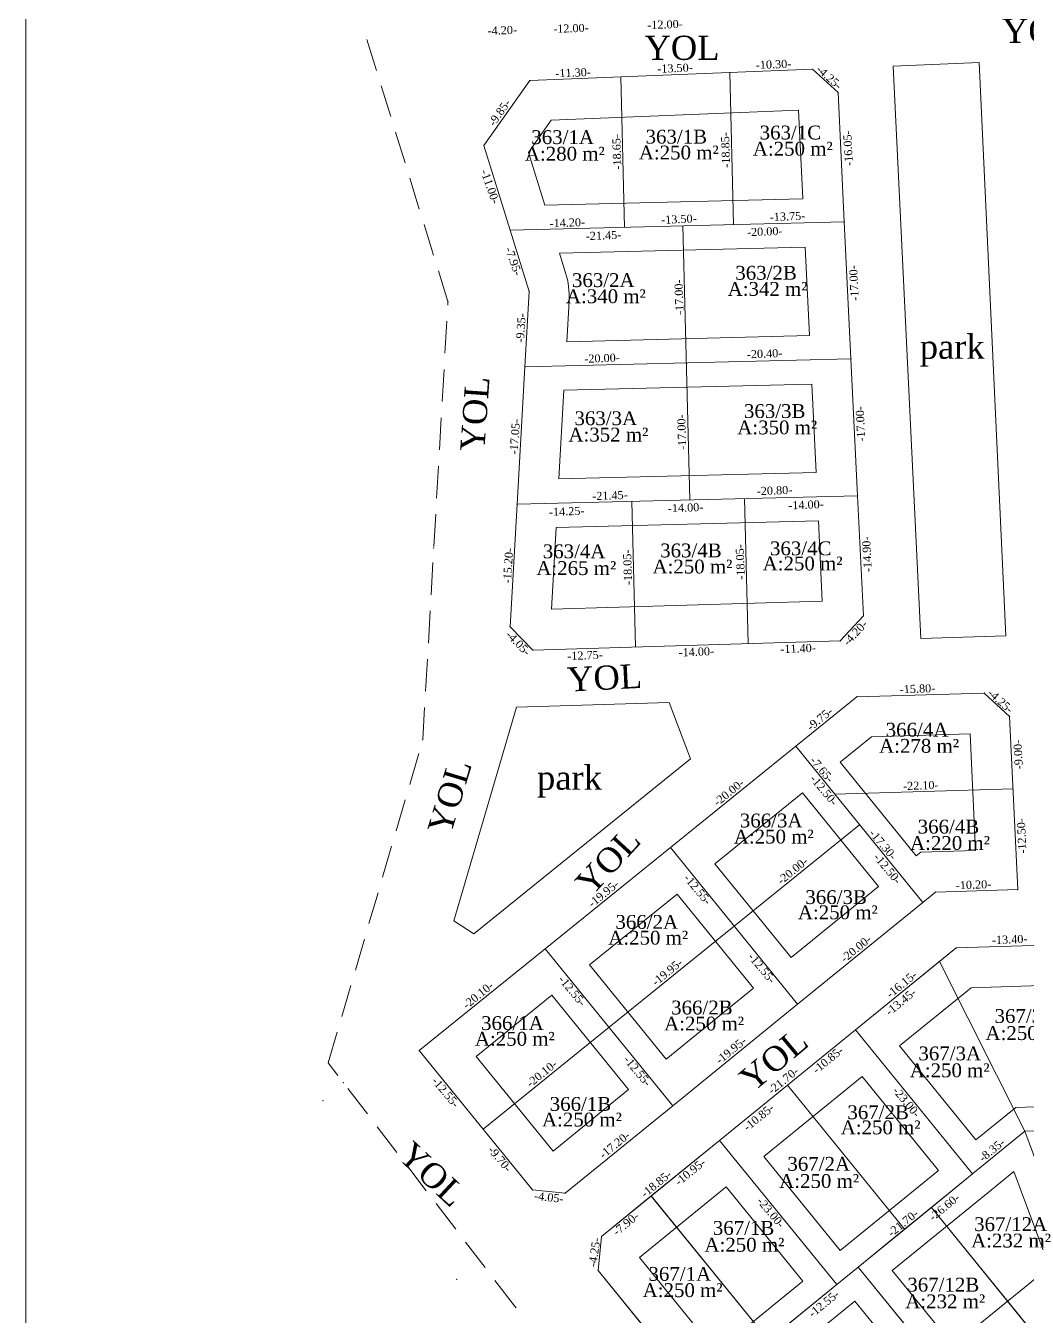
# Model space of a CAD drawing. Header units: millimetres. Extents: x 566284 to 574062, y 4517236 to 4521877.
# Drawn here: x 573009.1 to 573133.3, y 4518104.2 to 4518264.3 of the extents above; entities that cross this region are included whole.
import ezdxf

# ---------------------------------------------------------------- set-up
doc = ezdxf.new("R2010")
doc.units = ezdxf.units.MM
for name, color, linetype, lineweight in [('1_UYG_DISI', 6, 'Continuous', 0), ('DETAY_SNR_PAFTA', 251, 'Continuous', 0), ('DETAY_YAZI_PAFTA', 1, 'Continuous', 0), ('NOKTA_PARSEL_YENI', 18, 'Continuous', 0), ('SNRTIP_GECERLI', 30, 'Continuous', 0), ('YAPI OTURUM SINIRI', 253, 'Continuous', 0), ('yazı', 8, 'Continuous', 20), ('yeni', 4, 'Continuous', 0)]:
    doc.layers.add(name, color=color, linetype=linetype, lineweight=lineweight)
doc.styles.get("Standard").update_dxf_attribs({"font": 'TimesNewRoman.ttf'})

msp = doc.modelspace()

# ---------------------------------------------------------------- linework, layer by layer
at = {"layer": '1_UYG_DISI', "lineweight": 0}
for p, q in [((573052.59, 4518258.73), (573051.41, 4518262.56)), ((573127.33, 4518259.7), (573116.69, 4518259.27)), ((573116.69, 4518259.27), (573120.12, 4518188.27)), ((573130.66, 4518188.59), (573127.33, 4518259.7)), ((573054.36, 4518253), (573053.18, 4518256.82)), ((573056.14, 4518247.27), (573054.95, 4518251.09)), ((573057.91, 4518241.54), (573056.73, 4518245.36)), ((573059.68, 4518235.8), (573058.5, 4518239.63)), ((573061.45, 4518230.07), (573060.27, 4518233.89)), ((573061.43, 4518229.63), (573061.45, 4518230.07)), ((573061.08, 4518223.64), (573061.31, 4518227.63)), ((573060.74, 4518217.65), (573060.97, 4518221.64)), ((573060.4, 4518211.66), (573060.63, 4518215.65)), ((573060.06, 4518205.67), (573060.28, 4518209.66)), ((573059.71, 4518199.68), (573059.94, 4518203.67)), ((573059.37, 4518193.69), (573059.6, 4518197.68)), ((573059.03, 4518187.7), (573059.26, 4518191.69)), ((573120.12, 4518188.27), (573130.66, 4518188.59)), ((573058.69, 4518181.71), (573058.91, 4518185.7)), ((573069.95, 4518179.76), (573088.91, 4518180.33)), ((573088.91, 4518180.33), (573091.54, 4518173.34)), ((573058.34, 4518175.72), (573058.57, 4518179.71)), ((573062.19, 4518153.26), (573069.95, 4518179.76)), ((573056.72, 4518170.17), (573057.84, 4518174.01)), ((573091.54, 4518173.34), (573064.68, 4518151.61)), ((573055.03, 4518164.41), (573056.16, 4518168.25)), ((573053.35, 4518158.65), (573054.47, 4518162.49)), ((573051.66, 4518152.89), (573052.79, 4518156.73)), ((573064.68, 4518151.61), (573062.19, 4518153.26)), ((573049.98, 4518147.13), (573051.1, 4518150.97)), ((573048.29, 4518141.37), (573049.42, 4518145.21)), ((573046.61, 4518135.62), (573047.73, 4518139.45)), ((573047.82, 4518134.04), (573046.61, 4518135.62)), ((573051.47, 4518129.28), (573049.04, 4518132.45)), ((573055.12, 4518124.51), (573052.69, 4518127.69)), ((573058.77, 4518119.75), (573056.34, 4518122.93)), ((573062.42, 4518114.99), (573059.99, 4518118.17)), ((573066.07, 4518110.23), (573063.64, 4518113.4)), ((573069.72, 4518105.47), (573067.29, 4518108.64)), ((573069.92, 4518105.25), (573069.72, 4518105.47))]:
    msp.add_line(p, q, dxfattribs=at)
for p in [(573061.45, 4518230.07, 116.48), (573061.45, 4518230.07, 116.48), (573058.34, 4518175.72, 145.96), (573058.34, 4518175.72, 145.96), (573046.61, 4518135.62, 150.87), (573046.61, 4518135.62, 150.87), (573069.72, 4518105.47, 152.66), (573069.72, 4518105.47, 152.66)]:
    msp.add_point(p, dxfattribs=at)
at = {"layer": 'DETAY_SNR_PAFTA', "lineweight": 0}
for p, q in [((573116.69, 4518259.27), (573127.33, 4518259.7)), ((573120.12, 4518188.27), (573116.69, 4518259.27)), ((573127.33, 4518259.7), (573130.66, 4518188.59)), ((573130.66, 4518188.59), (573120.12, 4518188.27)), ((573069.95, 4518179.76), (573088.91, 4518180.33)), ((573088.91, 4518180.33), (573091.54, 4518173.34)), ((573062.19, 4518153.26), (573069.95, 4518179.76)), ((573091.54, 4518173.34), (573064.68, 4518151.61)), ((573064.68, 4518151.61), (573062.19, 4518153.26))]:
    msp.add_line(p, q, dxfattribs=at)
at = {"layer": 'NOKTA_PARSEL_YENI', "lineweight": 0}
for p in [(573106.69, 4518258.87), (573071.62, 4518257.47), (573109.84, 4518255.99), (573065.93, 4518249.43), (573110.61, 4518239.94), (573069.19, 4518238.91), (573071.54, 4518231.3), (573061.45, 4518230.07), (573071, 4518221.95), (573111.43, 4518222.95), (573112.26, 4518205.97), (573070.03, 4518204.92), (573059.7, 4518199.48), (573069.16, 4518189.73), (573112.98, 4518191.06), (573071.99, 4518186.83), (573110.12, 4518187.97), (573112.18, 4518181.03), (573127.98, 4518181.5), (573131.12, 4518178.6), (573058.34, 4518175.72), (573104.6, 4518174.9), (573089.05, 4518162.32), (573121.94, 4518156.81), (573132.13, 4518157.12), (573120.35, 4518155.52), (573073.53, 4518149.77), (573124.51, 4518149.89), (573104.83, 4518142.91), (573111.99, 4518139.7), (573057.91, 4518137.14), (573046.61, 4518135.62), (573048.49, 4518133.17), (573045.95, 4518130.93), (573089.35, 4518130.31), (573095.15, 4518126.01), (573132.99, 4518127.13), (573126.51, 4518121.85), (573071.96, 4518119.86), (573075.98, 4518119.45), (573080.51, 4518114.1), (573080.07, 4518109.88), (573112.35, 4518110.3), (573062.55, 4518108.75), (573109.69, 4518108.12)]:
    msp.add_point(p, dxfattribs=at)
at = {"layer": 'SNRTIP_GECERLI', "lineweight": 0}
for p, q in [((573071.62, 4518257.47), (573106.69, 4518258.87)), ((573106.69, 4518258.87), (573109.84, 4518255.99)), ((573065.93, 4518249.43), (573071.62, 4518257.47)), ((573109.84, 4518255.99), (573110.61, 4518239.94)), ((573069.19, 4518238.91), (573065.93, 4518249.43)), ((573069.19, 4518238.91), (573110.61, 4518239.94)), ((573110.61, 4518239.94), (573111.43, 4518222.95)), ((573071.54, 4518231.3), (573069.19, 4518238.91)), ((573071, 4518221.95), (573071.54, 4518231.3)), ((573070.03, 4518204.92), (573071, 4518221.95)), ((573071, 4518221.95), (573111.43, 4518222.95)), ((573111.43, 4518222.95), (573112.26, 4518205.97)), ((573070.03, 4518204.92), (573112.26, 4518205.97)), ((573112.26, 4518205.97), (573112.98, 4518191.06)), ((573069.16, 4518189.73), (573070.03, 4518204.92)), ((573071.99, 4518186.83), (573069.16, 4518189.73)), ((573112.98, 4518191.06), (573110.12, 4518187.97)), ((573110.12, 4518187.97), (573071.99, 4518186.83)), ((573104.6, 4518174.9), (573112.18, 4518181.03)), ((573112.18, 4518181.03), (573127.98, 4518181.5)), ((573127.98, 4518181.5), (573131.12, 4518178.6)), ((573131.12, 4518178.6), (573132.13, 4518157.12)), ((573089.05, 4518162.32), (573104.6, 4518174.9)), ((573120.35, 4518155.52), (573104.6, 4518174.9)), ((573073.53, 4518149.77), (573089.05, 4518162.32)), ((573104.83, 4518142.91), (573089.05, 4518162.32)), ((573121.94, 4518156.81), (573120.35, 4518155.52)), ((573132.13, 4518157.12), (573121.94, 4518156.81)), ((573120.35, 4518155.52), (573104.83, 4518142.91)), ((573057.91, 4518137.14), (573073.53, 4518149.77)), ((573089.35, 4518130.31), (573073.53, 4518149.77)), ((573111.99, 4518139.7), (573124.51, 4518149.89)), ((573124.51, 4518149.89), (573137.89, 4518150.29)), ((573104.83, 4518142.91), (573089.35, 4518130.31)), ((573095.15, 4518126.01), (573111.99, 4518139.7)), ((573126.51, 4518121.85), (573111.99, 4518139.7)), ((573071.96, 4518119.86), (573057.91, 4518137.14)), ((573118.09, 4518115), (573103.57, 4518132.86)), ((573089.35, 4518130.31), (573075.98, 4518119.45)), ((573132.99, 4518127.13), (573138.58, 4518127.3)), ((573080.51, 4518114.1), (573095.15, 4518126.01)), ((573109.69, 4518108.12), (573095.15, 4518126.01)), ((573126.51, 4518121.85), (573132.99, 4518127.13)), ((573132.99, 4518127.13), (573140.35, 4518107.34)), ((573112.35, 4518110.3), (573126.51, 4518121.85)), ((573075.98, 4518119.45), (573071.96, 4518119.86)), ((573101.22, 4518101.21), (573086.67, 4518119.1)), ((573134.01, 4518102.21), (573121.42, 4518117.69)), ((573080.07, 4518109.88), (573080.51, 4518114.1)), ((573092.74, 4518094.3), (573080.07, 4518109.88)), ((573109.69, 4518108.12), (573112.35, 4518110.3)), ((573112.35, 4518110.3), (573124.94, 4518094.81)), ((573092.74, 4518094.3), (573109.69, 4518108.12))]:
    msp.add_line(p, q, dxfattribs=at)
at = {"layer": 'YAPI OTURUM SINIRI', "color": 8}
for points in [[(573104.94, 4518253.8), (573074.28, 4518252.57), (573071.44, 4518248.55), (573073.46, 4518242.02), (573105.47, 4518242.81)], [(573106.58, 4518219.83), (573075.85, 4518219.07), (573075.22, 4518208.05), (573107.11, 4518208.84)], [(573107.4, 4518202.84), (573074.87, 4518202.04), (573074.29, 4518191.9), (573107.88, 4518192.91), (573107.88, 4518192.91)], [(573126.22, 4518176.45), (573114.01, 4518176.08), (573110.09, 4518172.91), (573119.53, 4518161.3), (573120.09, 4518161.76), (573126.9, 4518161.96)], [(573114.87, 4518157.51), (573105.42, 4518169.13), (573094.54, 4518160.33), (573104.01, 4518148.68)], [(573089.87, 4518156.55), (573079.01, 4518147.77), (573088.52, 4518136.08), (573099.35, 4518144.89)], [(573135.04, 4518145.2), (573126.36, 4518144.94), (573117.47, 4518137.72), (573126.94, 4518126.07), (573131.88, 4518130.1), (573135.49, 4518130.21)], [(573074.35, 4518144), (573064.95, 4518136.4), (573074.49, 4518124.68), (573083.86, 4518132.3)], [(573122.29, 4518122.28), (573112.82, 4518133.93), (573100.63, 4518124.02), (573110.12, 4518112.35)], [(573131.64, 4518122.16), (573128.41, 4518119.52), (573116.57, 4518109.87), (573124.11, 4518100.58), (573136.05, 4518110.29)], [(573095.97, 4518120.24), (573085.21, 4518111.49), (573094.72, 4518099.79), (573105.47, 4518108.56)], [(573119.46, 4518096.8), (573111.92, 4518106.07), (573111.92, 4518106.07), (573098.51, 4518095.13), (573106.03, 4518085.88)]]:
    msp.add_lwpolyline(points, close=True, dxfattribs=at)
msp.add_lwpolyline([(573105.76, 4518236.82), (573075.3, 4518236.06), (573076.05, 4518233.64, -0.089485), (573076.48, 4518230.12), (573076.19, 4518225.08), (573106.29, 4518225.83)], format="xyb", close=True, dxfattribs=at)
at = {"layer": 'yeni'}
for p, q in [((573082.91, 4518257.92), (573083.37, 4518239.26)), ((573096.4, 4518258.46), (573096.87, 4518239.6)), ((573090.61, 4518239.44), (573091.46, 4518205.45)), ((573084.26, 4518205.27), (573084.71, 4518187.21)), ((573098.26, 4518205.62), (573098.71, 4518187.63)), ((573109.44, 4518168.94), (573131.54, 4518169.61)), ((573096.96, 4518152.59), (573112.51, 4518165.17)), ((573081.44, 4518140.04), (573096.96, 4518152.59)), ((573124.51, 4518149.89), (573122.42, 4518148.18)), ((573137.89, 4518150.29), (573124.51, 4518149.89)), ((573132.99, 4518127.13), (573122.42, 4518148.18)), ((573122.42, 4518148.18), (573132.99, 4518127.13)), ((573065.82, 4518127.41), (573081.44, 4518140.04)), ((573132.99, 4518127.13), (573138.58, 4518127.3))]:
    msp.add_line(p, q, dxfattribs=at)
for points in [[(573009.1, 4518429.1), (573290.78, 4518429.1), (573290.78, 4517973.87), (573009.1, 4517973.87)], [(573109.84, 4518255.99), (573106.69, 4518258.87), (573071.62, 4518257.47), (573065.93, 4518249.43), (573069.19, 4518238.91), (573110.61, 4518239.94)], [(573110.61, 4518239.94), (573069.19, 4518238.91), (573071.54, 4518231.3), (573071, 4518221.95), (573111.43, 4518222.95)], [(573111.43, 4518222.95), (573071, 4518221.95), (573070.03, 4518204.92), (573112.26, 4518205.97)], [(573112.26, 4518205.97), (573070.03, 4518204.92), (573069.16, 4518189.73), (573071.99, 4518186.83), (573110.12, 4518187.97), (573112.98, 4518191.06)], [(573131.12, 4518178.6), (573127.98, 4518181.5), (573112.18, 4518181.03), (573104.6, 4518174.9), (573120.35, 4518155.52), (573121.94, 4518156.81), (573132.13, 4518157.12)], [(573104.6, 4518174.9), (573089.05, 4518162.32), (573104.83, 4518142.91), (573120.35, 4518155.52)], [(573089.05, 4518162.32), (573073.53, 4518149.77), (573089.35, 4518130.31), (573104.83, 4518142.91)], [(573073.53, 4518149.77), (573057.91, 4518137.14), (573071.96, 4518119.86), (573075.98, 4518119.45), (573089.35, 4518130.31)], [(573122.42, 4518148.18), (573111.99, 4518139.7), (573126.51, 4518121.85), (573132.99, 4518127.13)], [(573126.51, 4518121.85), (573111.99, 4518139.7), (573103.57, 4518132.86), (573118.1, 4518114.99), (573121.42, 4518117.69)], [(573103.57, 4518132.86), (573095.15, 4518126.01), (573109.69, 4518108.12), (573112.35, 4518110.3), (573118.1, 4518114.99)], [(573147.6, 4518127.57), (573138.58, 4518127.3), (573132.99, 4518127.13), (573140.35, 4518107.34), (573148.2, 4518107.58)], [(573095.15, 4518126.01), (573086.66, 4518119.11), (573101.22, 4518101.21), (573109.69, 4518108.12)], [(573132.99, 4518127.13), (573126.51, 4518121.85), (573121.42, 4518117.69), (573134.02, 4518102.19), (573140.35, 4518107.34)], [(573086.66, 4518119.11), (573080.51, 4518114.1), (573080.07, 4518109.88), (573092.74, 4518094.3), (573101.22, 4518101.21)], [(573134.02, 4518102.19), (573121.42, 4518117.69), (573112.35, 4518110.3), (573124.94, 4518094.81)], [(573124.94, 4518094.81), (573112.35, 4518110.3), (573109.69, 4518108.12), (573092.74, 4518094.3), (573103.41, 4518081.18), (573107.63, 4518080.74)]]:
    msp.add_lwpolyline(points, close=True, dxfattribs=at)

# ---------------------------------------------------------------- texts
at = {"layer": '1_UYG_DISI', "lineweight": 0}
for p in [(573119.98, 4518222.96), (573072.51, 4518169.5)]:
    msp.add_text('park', height=3, dxfattribs=at).set_placement(p)
at = {"layer": 'DETAY_YAZI_PAFTA', "lineweight": 0}
for p in [(573130.17, 4518262.15), (573085.83, 4518260.04)]:
    msp.add_text('YOL', height=3, dxfattribs=at).set_placement(p)
for rotation, p in [(85.8463, (573065.96, 4518211.38)), (2.9377, (573076.31, 4518181.67)), (73.2284, (573061.77, 4518163.75)), (47.2776, (573079.26, 4518156.19)), (39.7819, (573099.25, 4518131.88)), (316.995, (573055.07, 4518123.89))]:
    msp.add_text('YOL', height=3, rotation=rotation, dxfattribs=at).set_placement(p)
at = {"layer": 'yazı', "color": 3}
for s, rotation, p in [('-12.00-', 2, (573086.2, 4518263.86)), ('-4.20-', 2, (573066.39, 4518263.15)), ('-12.00-', 2, (573074.53, 4518263.38)), ('-11.30-', 2.2852, (573074.8, 4518257.87)), ('-13.50-', 2.2852, (573087.44, 4518258.43)), ('-10.30-', 2.2852, (573099.66, 4518258.9)), ('-4.25-', 318, (573107.06, 4518258.74)), ('-9.85-', 54.733, (573067.2, 4518251.72)), ('-18.65-', 91.9509, (573082.97, 4518246.45)), ('-18.85-', 91.9509, (573096.46, 4518246.68)), ('-16.05-', 92.7683, (573111.68, 4518246.91)), ('-11.00-', 289.466, (573065.49, 4518246.24)), ('-13.75-', 2.2852, (573101.39, 4518240.04)), ('-14.20-', 2.2852, (573074.08, 4518239.26)), ('-13.50-', 2.2852, (573087.92, 4518239.7)), ('-20.00-', 2.2852, (573098.57, 4518238.16)), ('-21.45-', 2.2852, (573078.57, 4518237.68)), ('-7.95-', 289.466, (573068.52, 4518236.61)), ('-17.00-', 92.7683, (573112.41, 4518230.18)), ('-17.00-', 91.9509, (573090.69, 4518228.41)), ('-9.35-', 86, (573070.87, 4518224.93)), ('-20.00-', 2.2852, (573078.39, 4518222.45)), ('-20.40-', 2.2852, (573098.55, 4518223.01)), ('-17.00-', 92.7683, (573113.22, 4518212.71)), ('-17.05-', 86, (573070.09, 4518211.07)), ('-17.00-', 91.9509, (573091.02, 4518211.67)), ('-21.45-', 2.2852, (573079.37, 4518205.42)), ('-20.80-', 2.2852, (573099.78, 4518206.04)), ('-14.25-', 2.2852, (573074.01, 4518203.45)), ('-14.00-', 2.2852, (573088.75, 4518203.91)), ('-14.00-', 2.2852, (573103.69, 4518204.27)), ('-15.20-', 86, (573069.26, 4518195.07)), ('-18.05-', 91.9509, (573098.28, 4518195.57)), ('-14.90-', 92.7683, (573114.03, 4518196.53)), ('-18.05-', 91.9509, (573084.31, 4518194.91)), ('-4.20-', 47.244, (573111.09, 4518187.28)), ('-4.05-', 314.2232, (573068.56, 4518188.65)), ('-12.75-', 2.2852, (573076.28, 4518185.58)), ('-14.00-', 2.2852, (573090.08, 4518186.03)), ('-11.40-', 2.2852, (573102.7, 4518186.44)), ('-15.80-', 2, (573117.51, 4518181.46)), ('-4.25-', 318, (573128.31, 4518181.36)), ('-9.75-', 39.114, (573106.46, 4518176.76)), ('-9.00-', 92.6773, (573132.76, 4518172.07)), ('-7.65-', 310, (573106.29, 4518173.09)), ('-20.00-', 39.114, (573094.89, 4518167.4)), ('-12.50-', 310, (573106.3, 4518170.82)), ('-22.10-', 2, (573117.92, 4518169.46)), ('-12.50-', 92.6773, (573133.21, 4518161.6)), ('-17.30-', 310, (573113.63, 4518164.07)), ('-12.50-', 310, (573114.18, 4518161.09)), ('-20.00-', 39.114, (573102.8, 4518157.68)), ('-19.95-', 39.114, (573079.35, 4518154.84)), ('-12.55-', 310, (573090.63, 4518158.51)), ('-10.20-', 2, (573124.46, 4518157.15)), ('-13.40-', 2.2852, (573128.95, 4518150.35)), ('-20.00-', 39.114, (573110.66, 4518148.01)), ('-19.95-', 39.114, (573087.26, 4518145.11)), ('-12.55-', 310, (573098.6, 4518148.75)), ('-16.15-', 39.114, (573116.32, 4518143.59)), ('-20.10-', 39.114, (573063.79, 4518142.25)), ('-12.55-', 310, (573075.09, 4518145.93)), ('-13.45-', 39.114, (573116.23, 4518141.42)), ('-19.95-', 39.114, (573095.16, 4518135.4)), ('-10.85-', 39.114, (573107.19, 4518134.22)), ('-20.10-', 39.114, (573071.69, 4518132.52)), ('-12.55-', 310, (573083.17, 4518135.99)), ('-21.70-', 39.114, (573101.64, 4518131.65)), ('-12.55-', 310, (573059.38, 4518133.35)), ('-23.00-', 310, (573116.55, 4518132.14)), ('-10.85-', 39.114, (573098.6, 4518127.1)), ('-17.20-', 39.114, (573080.73, 4518123.68)), ('-8.35-', 39.114, (573127.81, 4518123.28)), ('-9.70-', 310, (573066.35, 4518124.79)), ('-10.95-', 39.114, (573090.1, 4518120.32)), ('-18.85-', 39.114, (573085.89, 4518118.85)), ('-4.05-', 353.4866, (573072.11, 4518118.66)), ('-23.00-', 310, (573099.72, 4518118.43)), ('-26.60-', 39.114, (573121.63, 4518115.95)), ('-7.90-', 39.114, (573082.42, 4518114.13)), ('-21.70-', 39.114, (573116.49, 4518113.98)), ('-4.25-', 82, (573079.86, 4518110.25)), ('-12.55-', 39.114, (573106.68, 4518103.98))]:
    msp.add_text(s, height=1, rotation=rotation, dxfattribs=at).set_placement(p)
for s, p in [('363/1A', (573071.8, 4518249.6)), ('363/1B', (573085.97, 4518249.66)), ('363/1C', (573100.12, 4518250.17)), ('A:280 m²', (573071, 4518247.54)), ('A:250 m²', (573085.13, 4518247.69)), ('A:250 m²', (573099.27, 4518248.16)), ('363/2B', (573097.1, 4518232.77)), ('363/2A', (573076.84, 4518231.86)), ('A:340 m²', (573076.09, 4518229.86)), ('A:342 m²', (573096.15, 4518230.77)), ('363/3B', (573098.17, 4518215.62)), ('363/3A', (573077.15, 4518214.73)), ('A:350 m²', (573097.34, 4518213.59)), ('A:352 m²', (573076.4, 4518212.7)), ('363/4A', (573073.22, 4518198.22)), ('363/4B', (573087.78, 4518198.33)), ('363/4C', (573101.4, 4518198.59)), ('A:265 m²', (573072.42, 4518196.14)), ('A:250 m²', (573086.83, 4518196.33)), ('A:250 m²', (573100.49, 4518196.71)), ('366/4A', (573115.75, 4518176.09)), ('A:278 m²', (573114.93, 4518174.09)), ('366/3A', (573097.66, 4518164.83)), ('366/4B', (573119.72, 4518164.07)), ('A:250 m²', (573096.91, 4518162.83)), ('A:220 m²', (573118.77, 4518162.04)), ('366/3B', (573105.79, 4518155.33)), ('A:250 m²', (573104.86, 4518153.44)), ('366/2A', (573082.23, 4518152.25)), ('A:250 m²', (573081.34, 4518150.29)), ('366/2B', (573089.14, 4518141.63)), ('367/3B', (573129.25, 4518140.58)), ('366/1A', (573065.57, 4518139.7)), ('A:250 m²', (573088.27, 4518139.64)), ('A:250 m²', (573128.13, 4518138.46)), ('A:250 m²', (573064.8, 4518137.75)), ('367/3A', (573119.81, 4518135.94)), ('A:250 m²', (573118.73, 4518133.84)), ('366/1B', (573074.08, 4518129.67)), ('A:250 m²', (573073.12, 4518127.73)), ('367/2B', (573111, 4518128.64)), ('A:250 m²', (573110.17, 4518126.76)), ('367/2A', (573103.56, 4518122.24)), ('A:250 m²', (573102.54, 4518120.11)), ('367/12A', (573126.72, 4518114.76)), ('367/1B', (573094.31, 4518114.29)), ('A:232 m²', (573126.34, 4518112.72)), ('A:250 m²', (573093.27, 4518112.2)), ('367/1A', (573086.33, 4518108.59)), ('A:250 m²', (573085.61, 4518106.57)), ('367/12B', (573118.43, 4518107.25)), ('A:232 m²', (573118.18, 4518105.18))]:
    msp.add_text(s, height=1.715, dxfattribs=at).set_placement(p)

doc.saveas('drawing.dxf')
